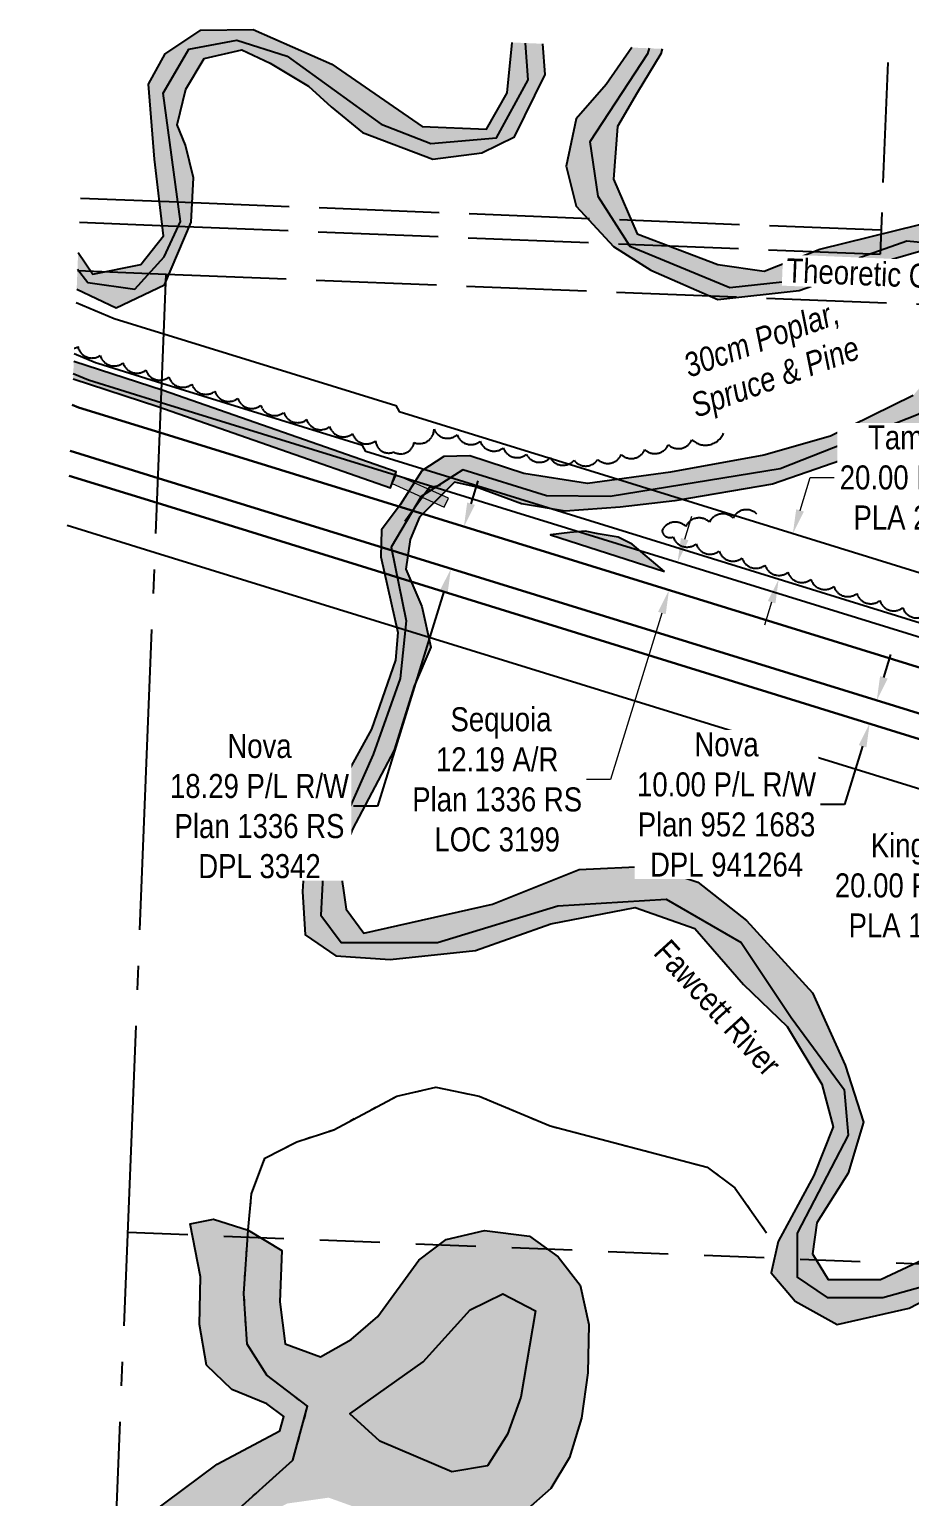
# Model space of a CAD drawing. Extents: x 323017 to 326965, y 6148514 to 6151575.
# Drawn here: x 323636 to 324003, y 6149091 to 6149702 of the extents above; entities that cross this region are included whole.
import ezdxf

# ---------------------------------------------------------------- set-up
doc = ezdxf.new("R2010")
doc.units = 0
doc.header["$LTSCALE"] = 5
doc.header["$PDSIZE"] = 0.5
for name, pattern in [('0', [1, 1, 0]), ('foc-ACCESSROAD', [3.75, 2.5, -1.25]), ('foc-LSD', [8, 5, -3]), ('foc-QUARTERLINE', [33, 25, -3, 2, -3]), ('foc-UNSURVEYED', [12.5, 10, -2.5]), ('foc-WHEELTRACKS', [2, 0.4, -1.6])]:
    doc.linetypes.add(name, pattern=pattern)
doc.layers.get('Defpoints').update_dxf_attribs({"color": 9})
for name, color, linetype, lineweight in [('AS-GENERAL', 48, 'Continuous', 18), ('C-RW-T', 13, 'Continuous', 9), ('F-AR-T', 190, 'Continuous', 9), ('F-RW-T', 190, 'Continuous', 9)]:
    doc.layers.add(name, color=color, linetype=linetype, lineweight=lineweight)
for name, color, linetype in [('AS-ROADS', 254, 'Continuous'), ('C-RW', 13, 'Continuous'), ('F-AR', 190, 'foc-ACCESSROAD'), ('F-RW', 190, 'Continuous'), ('L-QSEC', 8, 'foc-QUARTERLINE'), ('L-ROAD-T', 7, 'Continuous'), ('L-SECTION-LSD', 7, 'foc-LSD'), ('L-USEC', 7, 'foc-UNSURVEYED'), ('T-BUSH', 110, '0'), ('T-BUSH-T', 110, 'Continuous'), ('T-CREEK', 160, 'Continuous'), ('T-WATER', 160, 'Continuous'), ('T-WATER-H', 133, 'Continuous'), ('T-WATER-P3', 160, 'foc-WHEELTRACKS'), ('T-WATER-T', 170, 'Continuous')]:
    doc.layers.add(name, color=color, linetype=linetype)
doc.styles.add('80CG', font='ARIALN.TTF', dxfattribs={"height": 10})
doc.styles.add('80L', font='ARIALN.TTF', dxfattribs={"height": 10})
doc.styles.add('80LS', font='ARIALNI.TTF', dxfattribs={"height": 10})
doc.styles.add('foc-LtypeFont', font='ARIALN.TTF', dxfattribs={"height": 7.35})
doc.linetypes.add('foc-TOPO-flowdirection-NOLINE', pattern='A,0,[">",foc-LtypeFont,S=0.3,R=0,X=0,Y=-0.945],-20,[">",foc-LtypeFont,S=0.3,R=0,X=0,Y=-0.945],0', length=20)
doc.dimstyles.new('Compass 5 000', dxfattribs={"dimscale": 5, "dimtxt": 9, "dimasz": 2, "dimexe": 0.2, "dimexo": 0.0625, "dimgap": 0.5, "dimtad": 0, "dimtih": 1, "dimtoh": 1, "dimzin": 0, "dimdsep": 46, "dimtxsty": '80CG', "dimcen": 0.1, "dimse1": 1, "dimse2": 1, "dimclrd": 256, "dimclrt": 256, "dimaunit": 1, "dimadec": 4, "dimazin": 0, "dimtfac": 0.06, "dimtofl": 0, "dimtmove": 0, "dimatfit": 1, "dimfxl": 0.2, "dimtolj": 1, "dimtzin": 0, "dimlwd": -1, "dimarcsym": 0})

# ---------------------------------------------------------------- blocks, each defined once
blk = doc.blocks.new('*D422')
at = {"layer": 'Defpoints', "color": 0, "transparency": 16777216}
for p in [(323811.79, 6149477.65), (323887.5, 6149473.4), (323882.09, 6149455.91)]:
    blk.add_point(p, dxfattribs=at)
at = {"layer": 'F-RW', "transparency": 16777216}
for p, q in [((323820.15, 6149504.69), (323823.1, 6149514.24)), ((323808.83, 6149468.09), (323781.22, 6149378.81)), ((323781.22, 6149378.81), (323771.22, 6149378.81))]:
    blk.add_line(p, q, dxfattribs=at)
for points in [[(323818.56, 6149505.18), (323821.74, 6149504.19), (323817.19, 6149495.13)], [(323807.24, 6149468.59), (323810.43, 6149467.6), (323811.79, 6149477.65)]]:
    blk.add_solid(points, dxfattribs=at)
at = {"layer": 'F-RW', "transparency": 16777216, "insert": (323732.14, 6149378.81), "char_height": 10, "attachment_point": 5, "style": '80CG', "bg_fill": 3, "box_fill_scale": 1.1, "bg_fill_color": 256, "bg_fill_true_color": 13158600, "bg_fill_transparency": 0}
blk.add_mtext('\\A1;Nova\\P18.29 P/L R/W\\PPlan 1336 RS\\PDPL 3342', dxfattribs=at)
blk = doc.blocks.new('*D423')
at = {"layer": 'Defpoints', "color": 0, "transparency": 16777216}
for p in [(323980.7, 6149425.42), (323977.75, 6149415.87), (323986.02, 6149413.31)]:
    blk.add_point(p, dxfattribs=at)
at = {"layer": 'F-RW', "transparency": 16777216}
for p, q in [((323991.93, 6149432.41), (323994.88, 6149441.97)), ((323983.07, 6149403.75), (323975.56, 6149379.47)), ((323975.56, 6149379.47), (323965.56, 6149379.47))]:
    blk.add_line(p, q, dxfattribs=at)
for points in [[(323990.34, 6149432.91), (323993.52, 6149431.92), (323988.97, 6149422.86)], [(323981.47, 6149404.25), (323984.66, 6149403.26), (323986.02, 6149413.31)]]:
    blk.add_solid(points, dxfattribs=at)
at = {"layer": 'F-RW', "transparency": 16777216, "insert": (323926.47, 6149379.47), "char_height": 10, "attachment_point": 5, "style": '80CG', "bg_fill": 3, "box_fill_scale": 1.1, "bg_fill_color": 256, "bg_fill_true_color": 13158600, "bg_fill_transparency": 0}
blk.add_mtext('\\A1;Nova\\P10.00 P/L R/W\\PPlan 952 1683\\PDPL 941264', dxfattribs=at)
blk = doc.blocks.new('*D424')
at = {"layer": 'Defpoints', "color": 0, "transparency": 16777216}
for p in [(323880.24, 6149488.38), (323876.64, 6149476.75), (323906.11, 6149480.38)]:
    blk.add_point(p, dxfattribs=at)
at = {"layer": 'F-AR-T', "transparency": 16777216}
for p, q in [((323909.07, 6149489.94), (323912.02, 6149499.49)), ((323899.56, 6149459.2), (323878.14, 6149389.91)), ((323878.14, 6149389.91), (323868.14, 6149389.91))]:
    blk.add_line(p, q, dxfattribs=at)
for points in [[(323907.48, 6149490.43), (323910.66, 6149489.44), (323906.11, 6149480.38)], [(323897.97, 6149459.69), (323901.16, 6149458.7), (323902.52, 6149468.75)]]:
    blk.add_solid(points, dxfattribs=at)
at = {"layer": 'F-AR-T', "transparency": 16777216, "insert": (323831.03, 6149389.91), "char_height": 10, "attachment_point": 5, "style": '80CG', "bg_fill": 3, "box_fill_scale": 1.1, "bg_fill_color": 256, "bg_fill_true_color": 13158600, "bg_fill_transparency": 0}
blk.add_mtext('\\A1; Sequoia\\P12.19 A/R\\PPlan 1336 RS\\PLOC 3199', dxfattribs=at)
blk = doc.blocks.new('*D428')
at = {"layer": 'Defpoints', "color": 0, "transparency": 16777216}
for p in [(324044.4, 6149395.02), (324038.49, 6149375.9), (324065.08, 6149367.68)]:
    blk.add_point(p, dxfattribs=at)
at = {"layer": 'F-RW-T', "transparency": 16777216}
for p, q in [((324073.95, 6149396.35), (324076.9, 6149405.9)), ((324062.13, 6149358.12), (324058.31, 6149345.78)), ((324058.31, 6149345.78), (324048.31, 6149345.78))]:
    blk.add_line(p, q, dxfattribs=at)
for points in [[(324072.36, 6149396.84), (324075.54, 6149395.86), (324070.99, 6149386.8)], [(324060.54, 6149358.61), (324063.72, 6149357.63), (324065.08, 6149367.68)]]:
    blk.add_solid(points, dxfattribs=at)
at = {"layer": 'F-RW-T', "transparency": 16777216, "insert": (324008.77, 6149345.78), "char_height": 10, "attachment_point": 5, "style": '80CG'}
blk.add_mtext('\\A1;Kingston\\P20.00 P/L R/W\\PPLA 190498', dxfattribs=at)
blk = doc.blocks.new('*D429')
at = {"layer": 'C-RW-T', "transparency": 16777216}
for p, q in [((323957.04, 6149501.91), (323961.27, 6149515.55)), ((323961.27, 6149515.55), (323971.27, 6149515.55)), ((323945.21, 6149463.7), (323942.25, 6149454.15))]:
    blk.add_line(p, q, dxfattribs=at)
for points in [[(323955.45, 6149502.4), (323958.63, 6149501.41), (323954.08, 6149492.36)], [(323943.61, 6149464.19), (323946.8, 6149463.21), (323948.16, 6149473.25)]]:
    blk.add_solid(points, dxfattribs=at)
at = {"layer": 'Defpoints', "color": 0, "transparency": 16777216}
for p in [(323954.08, 6149492.36), (323999.83, 6149478.18), (323993.92, 6149459.08)]:
    blk.add_point(p, dxfattribs=at)
at = {"layer": 'C-RW-T', "transparency": 16777216, "insert": (324010.81, 6149515.55), "char_height": 10, "attachment_point": 5, "style": '80CG', "bg_fill": 3, "box_fill_scale": 1.1, "bg_fill_color": 256, "bg_fill_true_color": 13158600, "bg_fill_transparency": 0}
blk.add_mtext('\\A1;Tamarack\\P20.00 P/L R/W\\PPLA 200182', dxfattribs=at)

msp = doc.modelspace()

# ---------------------------------------------------------------- hatches: boundary and pattern name
at = {"layer": 'AS-ROADS'}
h = msp.add_hatch(color=256, dxfattribs=at)
h.dxf.hatch_style = 1
h.paths.add_polyline_path([(323654.865, 6149563.923), (323654.573, 6149556.654), (323689.842, 6149545.11), (323786.634, 6149511.36), (323788.939, 6149517.968), (323692.083, 6149551.741)])
h = msp.add_hatch(color=256, dxfattribs=at)
h.dxf.hatch_style = 1
h.paths.add_polyline_path([(323900.645, 6149476.543), (323887.264, 6149487.912), (323881.417, 6149490.711), (323873.056, 6149492.212), (323867.66, 6149493.279), (323861.327, 6149492.718), (323853.243, 6149491.781)])
at = {"layer": 'T-WATER-H'}
h = msp.add_hatch(color=256, dxfattribs=at)
h.dxf.hatch_style = 1
h.paths.add_polyline_path([(323849.962, 6149696.08), (323837.274, 6149696.62), (323835.255, 6149675.635), (323826.549, 6149660.555), (323799.85, 6149661.715), (323762.176, 6149687.576), (323729.515, 6149702.082), (323707.741, 6149701.719), (323692.862, 6149691.928), (323685.967, 6149679.235), (323688.507, 6149648.048), (323692.136, 6149616.135), (323682.701, 6149604.168), (323662.741, 6149600.178), (323656.683, 6149609.259), (323656.071, 6149594.005), (323672.542, 6149586.142), (323692.551, 6149595.726), (323703.729, 6149621.838), (323704.71, 6149640.328), (323701.296, 6149653.95), (323697.908, 6149662.313), (323701.459, 6149677.192), (323709.128, 6149689.891), (323724.804, 6149693.597), (323736.582, 6149687.955), (323752.536, 6149678.443), (323761.994, 6149669.852), (323775.057, 6149659.172), (323804.212, 6149648.024), (323824.683, 6149650.669), (323838.282, 6149657.327), (323851.051, 6149683.286)])
h.paths.add_polyline_path([(324570.302, 6148987.876), (324571.119, 6149008.233), (324558.373, 6149010.612), (324532.261, 6149035.607), (324506.009, 6149067.012), (324487.522, 6149080.683), (324469.036, 6149091.767), (324431.692, 6149101.743), (324382.147, 6149105.069), (324338.887, 6149098.787), (324315.963, 6149089.181), (324291.561, 6149063.318), (324278.62, 6149051.125), (324263.46, 6149051.864), (324259.023, 6149073.293), (324257.545, 6149105.069), (324261.177, 6149148.482), (324255.262, 6149165.108), (324247.127, 6149177.671), (324202.759, 6149183.582), (324177.247, 6149194.667), (324165.045, 6149221.639), (324151.365, 6149243.807), (324140.214, 6149285.633), (324132.08, 6149330.71), (324116.921, 6149347.706), (324097.325, 6149350.661), (324078.468, 6149346.967), (324064.048, 6149328.123), (324055.914, 6149303.368), (324044.822, 6149271.963), (324033.689, 6149223.794), (324026.604, 6149203.144), (324008.301, 6149190.163), (323990.588, 6149181.903), (323968.743, 6149181.903), (323962.248, 6149192.523), (323964.019, 6149205.504), (323977.009, 6149226.154), (323983.503, 6149247.394), (323975.828, 6149270.994), (323962.248, 6149301.084), (323934.813, 6149331.302), (323914.5, 6149347.217), (323894.65, 6149353.906), (323865.104, 6149352.522), (323829.096, 6149337.991), (323775.545, 6149325.997), (323768.159, 6149335.915), (323765.389, 6149355.29), (323770.861, 6149369.287), (323788.206, 6149402.066), (323796.533, 6149428.817), (323803.455, 6149444.968), (323799.73, 6149461.941), (323793.078, 6149477.414), (323794.862, 6149489.803), (323798.691, 6149499.08), (323813.206, 6149513.599), (323821.975, 6149511.742), (323841.145, 6149504.664), (323859.329, 6149501.524), (323882.158, 6149503.257), (323904.914, 6149505.946), (323945.537, 6149512.825), (323988.49, 6149527.678), (324012.826, 6149539.841), (324037.233, 6149570.649), (324045.333, 6149602.026), (324042.374, 6149612.717), (324030.765, 6149617.493), (324006.866, 6149620.905), (323965.266, 6149610.675), (323942.05, 6149601.395), (323922.896, 6149604.295), (323889.233, 6149617.055), (323879.366, 6149639.675), (323881.107, 6149661.715), (323889.233, 6149675.635), (323899.1, 6149691.875), (323899.683, 6149693.962), (323887.061, 6149694.499), (323876.428, 6149679.135), (323863.871, 6149664.898), (323859.715, 6149645.178), (323863.878, 6149628.493), (323879.455, 6149611.68), (323894.985, 6149601.847), (323922.88, 6149589.603), (323956.71, 6149593.474), (323988.062, 6149604.382), (324015.139, 6149612.11), (324031.057, 6149604.759), (324035.38, 6149594.108), (324020.204, 6149568.863), (324004.074, 6149549.661), (323969.677, 6149532.85), (323942.02, 6149524.848), (323903.139, 6149517.841), (323868.68, 6149513.045), (323842.179, 6149517.293), (323819.599, 6149524.623), (323808.788, 6149524.374), (323799.656, 6149518.305), (323790.729, 6149504.196), (323782.876, 6149493.819), (323782.561, 6149482.583), (323789.753, 6149451.119), (323788.728, 6149439.645), (323778.749, 6149410.818), (323761.776, 6149380.086), (323750.96, 6149358.84), (323749.987, 6149343.276), (323751.203, 6149325.281), (323763.858, 6149316.526), (323786.49, 6149315.067), (323822.02, 6149318.715), (323853.413, 6149329.901), (323888.457, 6149336.71), (323913.279, 6149327.956), (323933.478, 6149304.61), (323951.73, 6149287.1), (323966.162, 6149263.127), (323970.786, 6149245.374), (323962.755, 6149225.19), (323947.91, 6149197.71), (323944.99, 6149184.578), (323954.968, 6149172.905), (323972.489, 6149163.178), (324002.422, 6149169.987), (324025.055, 6149181.66), (324036.249, 6149209.14), (324046.957, 6149240.997), (324068.173, 6149301.679), (324076.934, 6149322.593), (324087.155, 6149333.293), (324110.761, 6149335.482), (324118.548, 6149309.704), (324132.254, 6149268.442), (324141.258, 6149234.153), (324149.532, 6149208.375), (324159.51, 6149193.054), (324176.545, 6149178.706), (324193.093, 6149172.87), (324214.995, 6149168.006), (324231.057, 6149162.413), (324244.441, 6149156.333), (324245.901, 6149141.256), (324241.579, 6149105.736), (324241.19, 6149071.899), (324241.19, 6149038.839), (324248.195, 6149026.393), (324288.673, 6149028.338), (324308.523, 6149043.117), (324329.152, 6149074.232), (324370.797, 6149083.178), (324407.772, 6149079.677), (324450.975, 6149077.733), (324473.16, 6149069.565), (324495.345, 6149048.174), (324518.927, 6149014.245), (324551.621, 6148994.798)])
h.paths.add_polyline_path([(324562.562, 6148795.02), (324563.275, 6148812.79), (324539.61, 6148804.044), (324509.252, 6148784.597), (324489.402, 6148767.484), (324478.47, 6148745.883), (324464.069, 6148721.38), (324464.459, 6148693.377), (324480.363, 6148670.14), (324512.829, 6148668.897), (324498.853, 6148692.593), (324489.082, 6148722.115), (324497, 6148741.987), (324522.962, 6148771.637)])
h = msp.add_hatch(color=256, dxfattribs=at)
h.dxf.hatch_style = 1
h.paths.add_polyline_path([(323823.066, 6148863.008), (323827.879, 6148882.018), (323845.831, 6148905.729), (323846.162, 6148923.018), (323832.928, 6148949.889), (323823.149, 6148961.416), (323804.071, 6149003.85), (323791.533, 6149012.255), (323775.742, 6149008.157), (323738.346, 6148984.801), (323721.729, 6148981.033), (323687.03, 6148989.19), (323669.104, 6148996.504), (323656.502, 6148999.868), (323644.063, 6149007.733), (323638.152, 6149021.618), (323636.377, 6149040.13), (323640.229, 6149057.096), (323652.077, 6149065.907), (323672.262, 6149075.257), (323679.169, 6149078.592), (323714.592, 6149104.96), (323740.533, 6149118.833), (323742.211, 6149124.871), (323735.237, 6149130.181), (323720.686, 6149136.086), (323710.017, 6149146.275), (323707.159, 6149163.152), (323707.651, 6149182.954), (323703.264, 6149205.04), (323712.983, 6149206.986), (323727.385, 6149202.35), (323741.442, 6149193.994), (323740.587, 6149172.592), (323742.762, 6149155.142), (323757.512, 6149149.646), (323770.313, 6149156.854), (323781.354, 6149166.412), (323798.457, 6149189.858), (323809.82, 6149198.567), (323825.715, 6149202.241), (323844.543, 6149199.93), (323856.352, 6149191.318), (323865.518, 6149179.458), (323869.115, 6149163.087), (323868.732, 6149143.044), (323866.179, 6149124.106), (323861.095, 6149107.785), (323853.337, 6149094.922), (323842.661, 6149085.471), (323827.361, 6149080.213), (323810.138, 6149077.729), (323791.552, 6149080.087), (323760.916, 6149091.074), (323743.756, 6149088.645), (323715.497, 6149075.227), (323677.203, 6149050.413), (323671.024, 6149044.362), (323666.746, 6149040.413), (323670.168, 6149023.067), (323679.085, 6149015.131), (323692.058, 6149007.131), (323709.214, 6149003.452), (323724.997, 6149007.37), (323760.687, 6149035.939), (323775.237, 6149043.442), (323794.263, 6149043.1), (323809.025, 6149036.401), (323821.736, 6149027.869), (323830.998, 6149016.962), (323849.323, 6148973.605), (323882.2, 6148924.331), (323885.864, 6148908.194), (323882.728, 6148889.645), (323874.917, 6148876.965)])
h = msp.add_hatch(color=256, dxfattribs=at)
h.dxf.hatch_style = 1
h.paths.add_polyline_path([(323812.12, 6149101.826), (323782.275, 6149114.58), (323769.734, 6149125.915), (323800.178, 6149147.573), (323819.786, 6149169.241), (323833.405, 6149175.942), (323846.952, 6149168.812), (323840.843, 6149132.832), (323835.316, 6149117.429), (323827.01, 6149104.351)])

# ---------------------------------------------------------------- linework, layer by layer
at = {"layer": 'AS-ROADS', "flags": 128}
msp.add_lwpolyline([(323654.573, 6149556.654), (323689.842, 6149545.11), (323786.634, 6149511.36), (323788.939, 6149517.968), (323692.083, 6149551.741), (323654.865, 6149563.923)], dxfattribs=at)
msp.add_lwpolyline([(323900.645, 6149476.543), (323887.264, 6149487.912), (323881.417, 6149490.711), (323873.056, 6149492.212), (323867.66, 6149493.279), (323861.327, 6149492.718), (323853.243, 6149491.781)], close=True, dxfattribs=at)
at = {"layer": 'C-RW'}
for points in [[(323655.848, 6149588.432), (323671.677, 6149581.792), (323692.319, 6149575.411), (323788.861, 6149545.568), (323790.181, 6149543.067), (323881.221, 6149514.924), (324159.796, 6149428.635), (324224.085, 6149397.914), (324344.61, 6149340.32), (324362.653, 6149331.698), (324481.626, 6149274.847), (324511.255, 6149260.688), (324579.935, 6149227.869)], [(324579.062, 6149206.122), (324510.387, 6149238.94), (324480.758, 6149253.099), (324354.021, 6149313.66), (324335.978, 6149322.281), (324236.296, 6149369.915), (324152.488, 6149409.964), (323875.34, 6149495.811), (323776.361, 6149526.407), (323775.041, 6149528.908), (323691.49, 6149554.736), (323664.84, 6149562.974), (323663.897, 6149563.37), (323654.993, 6149567.105)]]:
    msp.add_lwpolyline(points, dxfattribs=at)
at = {"layer": 'F-AR', "linetype": 'Continuous'}
for points in [[(323654.661, 6149558.826), (323660.945, 6149556.19), (323691.173, 6149546.843), (324149.18, 6149405.224), (324480.511, 6149246.936), (324510.141, 6149232.781), (324578.815, 6149199.973)], [(324578.284, 6149186.734), (324509.612, 6149219.54), (324479.983, 6149233.696), (324144.734, 6149393.855), (323690.668, 6149534.257), (323656.783, 6149544.735), (323654.14, 6149545.843)]]:
    msp.add_lwpolyline(points, dxfattribs=at)
at = {"layer": 'F-RW'}
for points in [[(323654.14, 6149545.843), (323656.783, 6149544.735), (323690.668, 6149534.257), (324144.734, 6149393.855), (324479.983, 6149233.696), (324509.612, 6149219.54), (324578.284, 6149186.734)], [(323653.369, 6149526.632), (323689.91, 6149515.334), (324138.05, 6149376.764), (324479.188, 6149213.791), (324508.818, 6149199.637), (324577.485, 6149166.832)], [(324577.485, 6149166.832), (324508.818, 6149199.637), (324479.188, 6149213.791), (324138.05, 6149376.764), (323689.91, 6149515.334), (323653.369, 6149526.632)], [(323652.955, 6149516.294), (323689.495, 6149504.996), (324135.6, 6149366.78), (324380.576, 6149249.814), (324438.331, 6149222.226), (324442.214, 6149220.372), (324447.352, 6149217.917), (324478.754, 6149202.917), (324508.383, 6149188.762), (324577.049, 6149155.958)], [(324577.049, 6149155.958), (324508.383, 6149188.762), (324478.754, 6149202.917), (324135.6, 6149366.78), (323689.495, 6149504.996), (323652.955, 6149516.294)], [(324576.175, 6149134.195), (324507.515, 6149166.996), (324477.885, 6149181.151), (324438.723, 6149199.856), (324371.943, 6149231.76), (324127.09, 6149348.738), (323688.665, 6149484.303), (323652.125, 6149495.602)]]:
    msp.add_lwpolyline(points, dxfattribs=at)
at = {"layer": 'L-QSEC'}
msp.add_line((323662.535, 6148832.807), (323693.315, 6149600.254), dxfattribs=at)
at = {"layer": 'L-SECTION-LSD'}
msp.add_line((323677.324, 6149201.543), (324077.375, 6149185.581), dxfattribs=at)
at = {"layer": 'L-USEC'}
for p, q in [((323993.517, 6149688.344), (323990.322, 6149608.533)), ((323657.591, 6149631.88), (323694.519, 6149630.406)), ((323694.519, 6149630.406), (323990.724, 6149618.587)), ((323657.187, 6149621.826), (323694.117, 6149620.352)), ((323694.117, 6149620.352), (323990.322, 6149608.533)), ((323656.381, 6149601.728), (323693.315, 6149600.254)), ((323693.315, 6149600.254), (324493.343, 6149568.331))]:
    msp.add_line(p, q, dxfattribs=at)
at = {"layer": 'T-BUSH', "flags": 128}
for points in [[(323655.082, 6149569.346, 0.0661095), (323656.533, 6149570.038, 0.5205671), (323665.808, 6149566.305, 0.5205671), (323675.328, 6149563.258, 0.5205671), (323684.883, 6149560.313, 0.5205671), (323694.438, 6149557.367, 0.5205671), (323703.993, 6149554.422, 0.5205671), (323713.548, 6149551.476, 0.5205671), (323723.103, 6149548.531, 0.5205671), (323732.659, 6149545.586, 0.5205671), (323742.214, 6149542.64, 0.5205671), (323751.769, 6149539.695, 0.5205671), (323761.324, 6149536.749, 0.5205671), (323770.879, 6149533.804, 0.5205671), (323780.434, 6149530.858, 0.5205671), (323787.998, 6149526.229, 0.5205671), (323796.494, 6149530.108, 0.5205671), (323804.791, 6149535.688, 0.5205671), (323814.337, 6149533.415, 0.5205671), (323823.956, 6149530.684, 0.5205671), (323833.575, 6149527.953, 0.5205671), (323843.193, 6149525.222, 0.5205671), (323853.078, 6149523.858, 0.5205671), (323863.019, 6149522.787, 0.5205671), (323872.892, 6149523.097, 0.5205671), (323882.678, 6149525.146, 0.5205671), (323892.465, 6149527.195, 0.5205671), (323902.252, 6149529.243, 0.5205671), (323912.038, 6149531.292, 0.5205671), (323925.262, 6149534.06)], [(323939.052, 6149500.398, 0.5205671), (323929.202, 6149498.68, 0.5205671), (323919.352, 6149496.962, 0.5205671), (323909.501, 6149495.244, 0.5205671), (323899.651, 6149493.526, 0.5205671), (323904.234, 6149490.892, 0.5205671), (323913.788, 6149487.943, 0.5205671), (323923.342, 6149484.994, 0.5205671), (323932.896, 6149482.045, 0.5205671), (323942.45, 6149479.095, 0.5205671), (323952.004, 6149476.146, 0.5205671), (323961.558, 6149473.197, 0.5205671), (323971.112, 6149470.248, 0.5205671), (323980.666, 6149467.299, 0.5205671), (323990.22, 6149464.35, 0.5205671), (323999.774, 6149461.401, 0.5205671), (324009.328, 6149458.452, 0.5205671), (324018.882, 6149455.503, 0.5205671), (324028.436, 6149452.554, 0.5205671), (324037.99, 6149449.605, 0.5205671), (324047.544, 6149446.656, 0.5205671), (324057.098, 6149443.706, 0.5205671), (324066.652, 6149440.757, 0.5205671), (324076.206, 6149437.808, 0.5205671), (324085.76, 6149434.859, 0.5205671), (324095.314, 6149431.91, 0.5205671), (324104.868, 6149428.961, 0.5205671), (324114.422, 6149426.012, 0.5205671), (324123.976, 6149423.063, 0.5205671), (324133.53, 6149420.114, 0.5205671), (324143.084, 6149417.165, 0.5205671), (324152.638, 6149414.216, 0.5205671), (324161.782, 6149410.231, 0.5205671), (324168.522, 6149409.462, 0.5205671), (324168.623, 6149419.46, 0.5205671), (324168.724, 6149429.459, 0.5205671), (324168.826, 6149439.457, 0.5205671), (324168.927, 6149449.455, 0.5205671), (324169.028, 6149459.454, 0.5205671), (324175.383, 6149466.568, 0.5205671), (324183.003, 6149473.013, 0.5205671), (324192.012, 6149477.35, 0.5205671), (324201.022, 6149481.686, 0.5205671), (324210.031, 6149486.023, 0.5205671), (324219.041, 6149490.359, 0.5205671), (324228.05, 6149494.696, 0.5205671), (324237.039, 6149499.022, 0.5205671)]]:
    msp.add_lwpolyline(points, format="xyb", dxfattribs=at)
at = {"layer": 'T-CREEK', "flags": 128}
for points in [[(323656.683, 6149609.259), (323662.741, 6149600.178), (323682.701, 6149604.168), (323692.136, 6149616.135), (323688.507, 6149648.048), (323685.967, 6149679.235), (323692.862, 6149691.928), (323707.741, 6149701.719), (323729.515, 6149702.082), (323762.176, 6149687.576), (323799.85, 6149661.715), (323826.549, 6149660.555), (323835.255, 6149675.635), (323837.274, 6149696.62)], [(323656.071, 6149594.005), (323672.542, 6149586.142), (323692.551, 6149595.726), (323703.729, 6149621.838), (323704.71, 6149640.328), (323701.296, 6149653.95), (323697.908, 6149662.313), (323701.459, 6149677.192), (323709.128, 6149689.891), (323724.804, 6149693.597), (323736.582, 6149687.955), (323752.536, 6149678.443), (323761.994, 6149669.852), (323775.057, 6149659.172), (323804.212, 6149648.024), (323824.683, 6149650.669), (323838.282, 6149657.327), (323851.051, 6149683.286), (323849.962, 6149696.08)], [(323887.061, 6149694.499), (323876.428, 6149679.135), (323863.871, 6149664.898), (323859.715, 6149645.178), (323863.878, 6149628.493), (323879.455, 6149611.68), (323894.985, 6149601.847), (323922.88, 6149589.603), (323956.71, 6149593.474), (323988.062, 6149604.382), (324015.139, 6149612.11)], [(323899.683, 6149693.962), (323899.1, 6149691.875), (323889.233, 6149675.635), (323881.107, 6149661.715), (323879.366, 6149639.675), (323889.233, 6149617.055), (323922.896, 6149604.295), (323942.05, 6149601.395), (323965.266, 6149610.675), (324006.866, 6149620.905)], [(324004.074, 6149549.661), (323969.677, 6149532.85), (323942.02, 6149524.848), (323903.139, 6149517.841), (323868.68, 6149513.045), (323842.179, 6149517.293), (323819.599, 6149524.623), (323808.788, 6149524.374), (323799.656, 6149518.305), (323790.729, 6149504.196), (323782.876, 6149493.819), (323782.561, 6149482.583), (323789.753, 6149451.119), (323788.728, 6149439.645), (323778.749, 6149410.818), (323761.776, 6149380.086), (323750.96, 6149358.84), (323749.987, 6149343.276), (323751.203, 6149325.281), (323763.858, 6149316.526), (323786.49, 6149315.067), (323822.02, 6149318.715), (323853.413, 6149329.901), (323888.457, 6149336.71), (323913.279, 6149327.956), (323933.478, 6149304.61), (323951.73, 6149287.1), (323966.162, 6149263.127), (323970.786, 6149245.374), (323962.755, 6149225.19), (323947.91, 6149197.71), (323944.99, 6149184.578), (323954.968, 6149172.905), (323972.489, 6149163.178), (324002.422, 6149169.987), (324025.055, 6149181.66)], [(324012.826, 6149539.841), (323988.49, 6149527.678), (323945.537, 6149512.825), (323904.914, 6149505.946), (323882.158, 6149503.257), (323859.329, 6149501.524), (323841.145, 6149504.664), (323821.975, 6149511.742), (323813.206, 6149513.599), (323798.691, 6149499.08), (323794.862, 6149489.803), (323793.078, 6149477.414), (323799.73, 6149461.941), (323803.455, 6149444.968), (323796.533, 6149428.817), (323788.206, 6149402.066), (323770.861, 6149369.287), (323765.389, 6149355.29), (323768.159, 6149335.915), (323775.545, 6149325.997), (323829.096, 6149337.991), (323865.104, 6149352.522), (323894.65, 6149353.906), (323914.5, 6149347.217), (323934.813, 6149331.302), (323962.248, 6149301.084), (323975.828, 6149270.994), (323983.503, 6149247.394), (323977.009, 6149226.154), (323964.019, 6149205.504), (323962.248, 6149192.523), (323968.743, 6149181.903), (323990.588, 6149181.903), (324008.301, 6149190.163)]]:
    msp.add_lwpolyline(points, dxfattribs=at)
at = {"layer": 'T-CREEK', "linetype": 'foc-TOPO-flowdirection-NOLINE', "flags": 128}
for points in [[(323656.402, 6149602.255), (323660.78, 6149596.686), (323680.215, 6149593.911), (323692.51, 6149607.389), (323699.253, 6149622.056), (323692.113, 6149675.572), (323702.738, 6149693.896), (323722.638, 6149697.626), (323743.681, 6149690.916), (323782.704, 6149662.636), (323803.382, 6149654.555), (323830.744, 6149656.886), (323843.902, 6149681.129), (323842.849, 6149696.382)], [(323894.265, 6149694.193), (323893.522, 6149691.846), (323869.579, 6149655.329), (323872.849, 6149632.706), (323886.219, 6149611.884), (323927.885, 6149594.636), (323954.781, 6149597.588), (324001.512, 6149614.037), (324028.719, 6149611.395), (324039.913, 6149605.024), (324029.963, 6149567.886), (324006.145, 6149541.859), (323948.777, 6149519.172), (323878.095, 6149507.646), (323851.51, 6149507.957), (323816.685, 6149518.834), (323799.428, 6149507.646), (323786.945, 6149486.594), (323793.164, 6149455.983), (323790.677, 6149431.897), (323779.458, 6149400.387), (323765, 6149367.756), (323758.47, 6149349.575), (323757.693, 6149333.415), (323766.183, 6149322.121), (323806.192, 6149322.121), (323856.202, 6149337.317), (323901.411, 6149340.116), (323932.617, 6149322.121), (323953.421, 6149290.931), (323975.426, 6149260.941), (323977.122, 6149241.951), (323955.918, 6149201.163), (323955.918, 6149182.769), (323968.32, 6149174.372), (323991.525, 6149174.372), (324015.93, 6149181.17), (324029.133, 6149199.164), (324054.832, 6149278.898), (324075.873, 6149327.718), (324084.432, 6149338.808), (324102.467, 6149343.065), (324118.498, 6149336.055), (324122.004, 6149328.043), (324146.883, 6149237.043), (324165.168, 6149203.746), (324174.937, 6149190.227), (324192.972, 6149180.212), (324225.285, 6149171.45), (324249.331, 6149162.187), (324254.842, 6149148.918), (324255.41, 6149049.837), (324276.952, 6149037.069), (324303.754, 6149048.835), (324325.045, 6149081.632), (324366.775, 6149092.123), (324451.689, 6149082.86), (324488.26, 6149071.594), (324520.706, 6149032.435), (324555.273, 6149002.142), (324570.682, 6148997.335)]]:
    msp.add_lwpolyline(points, dxfattribs=at)
at = {"layer": 'T-WATER', "flags": 128}
for points in [[(323807.326, 6149512.237), (323802.799, 6149511.243), (323792.635, 6149497.236)], [(323679.169, 6149078.592), (323714.592, 6149104.96), (323740.533, 6149118.833), (323742.211, 6149124.871), (323735.237, 6149130.181), (323720.686, 6149136.086), (323710.017, 6149146.275), (323707.159, 6149163.152), (323707.651, 6149182.954), (323703.264, 6149205.04), (323712.983, 6149206.986), (323727.385, 6149202.35), (323741.442, 6149193.994), (323740.587, 6149172.592), (323742.762, 6149155.142), (323757.512, 6149149.646), (323770.313, 6149156.854), (323781.354, 6149166.412), (323798.457, 6149189.858), (323809.82, 6149198.567), (323825.715, 6149202.241), (323844.543, 6149199.93), (323856.352, 6149191.318), (323865.518, 6149179.458), (323869.115, 6149163.087), (323868.732, 6149143.044), (323866.179, 6149124.106), (323861.095, 6149107.785), (323853.337, 6149094.922), (323842.661, 6149085.471)]]:
    msp.add_lwpolyline(points, dxfattribs=at)
msp.add_lwpolyline([(323812.12, 6149101.826), (323782.275, 6149114.58), (323769.734, 6149125.915), (323800.178, 6149147.573), (323819.786, 6149169.241), (323833.405, 6149175.942), (323846.952, 6149168.812), (323840.843, 6149132.832), (323835.316, 6149117.429), (323827.01, 6149104.351), (323812.12, 6149101.826)], close=True, dxfattribs=at)
at = {"layer": 'T-WATER-P3', "flags": 128}
for points in [[(323727.384, 6149202.35), (323728.852, 6149217.541), (323734.415, 6149232.403), (323747.68, 6149239.182), (323763.028, 6149244.194), (323789.213, 6149258.174), (323805.527, 6149261.895), (323823.578, 6149258.121), (323853.14, 6149245.742), (323918.435, 6149228.584), (323929.888, 6149220.046), (323943.146, 6149201.231)], [(323823.065, 6148863.008), (323845.397, 6148880.691), (323865.133, 6148915.399), (323849.481, 6148956.913), (323826.342, 6148996.385), (323807.967, 6149018.844), (323774.62, 6149028.371), (323748.759, 6149012.719), (323730.384, 6148998.427), (323714.731, 6148996.385), (323690.231, 6148999.788), (323652.801, 6149014.76), (323648.037, 6149040.621), (323674.579, 6149062.399), (323719.495, 6149082.816), (323746.037, 6149106.635), (323752.161, 6149129.093), (323735.148, 6149142.024), (323726.981, 6149154.955), (323725.62, 6149176.052), (323727.384, 6149202.35)]]:
    msp.add_lwpolyline(points, dxfattribs=at)
at = {"layer": 'T-WATER-P3', "linetype": 'foc-TOPO-flowdirection-NOLINE', "flags": 128}
for points in [[(323727.384, 6149202.35), (323728.852, 6149217.541), (323734.415, 6149232.403), (323747.68, 6149239.182), (323763.028, 6149244.194), (323789.213, 6149258.174), (323805.527, 6149261.895), (323823.578, 6149258.121), (323853.14, 6149245.742), (323918.435, 6149228.584), (323929.888, 6149220.046), (323943.146, 6149201.231)], [(323823.065, 6148863.008), (323845.397, 6148880.691), (323865.133, 6148915.399), (323849.481, 6148956.913), (323826.342, 6148996.385), (323807.967, 6149018.844), (323774.62, 6149028.371), (323748.759, 6149012.719), (323730.384, 6148998.427), (323714.731, 6148996.385), (323690.231, 6148999.788), (323652.801, 6149014.76), (323648.037, 6149040.621), (323674.579, 6149062.399), (323719.495, 6149082.816), (323746.037, 6149106.635), (323752.161, 6149129.093), (323735.148, 6149142.024), (323726.981, 6149154.955), (323725.62, 6149176.052), (323727.384, 6149202.35)]]:
    msp.add_lwpolyline(points, dxfattribs=at)

# ---------------------------------------------------------------- next in the draw order: texts
at = {"layer": 'L-ROAD-T', "insert": (324095.654, 6149601.016), "char_height": 9.99854, "width": 288.69034, "attachment_point": 2, "rotation": 357.680143, "style": '80L', "bg_fill": 3, "box_fill_scale": 1.15, "bg_fill_color": 256, "bg_fill_true_color": 256, "bg_fill_transparency": 0}
msp.add_mtext('Theoretic Government Road Allowance (Correction Line)', dxfattribs=at)

# ---------------------------------------------------------------- next in the draw order: dimensions: what is measured, and where the dimension line sits
at = {"layer": 'F-RW'}
dim = msp.add_linear_dim(base=(323811.788, 6149477.648), p1=(323887.497, 6149473.395), p2=(323882.09, 6149455.909), angle=252.817859, text='Nova\\P18.29 P/L R/W\\PPlan 1336 RS\\PDPL 3342', dimstyle='Compass 5 000', override={"dimtfill": 1}, dxfattribs=at)
dim.commit()
dim.dimension.update_dxf_attribs({"geometry": '*D422', "text_midpoint": (323732.139, 6149378.806), "dimtype": 161})

# ---------------------------------------------------------------- next in the draw order: hatches: boundary and pattern name
at = {"layer": 'AS-GENERAL'}
h = msp.add_hatch(color=256, dxfattribs=at)
h.dxf.hatch_style = 1
h.paths.add_polyline_path([(323788.948, 6149516.685), (323787.389, 6149513.057), (323808.96, 6149503.219), (323810.801, 6149506.958)])

# ---------------------------------------------------------------- next in the draw order: linework, layer by layer
at = {"layer": 'AS-GENERAL', "flags": 128}
msp.add_lwpolyline([(323788.948, 6149516.685), (323787.389, 6149513.057), (323808.96, 6149503.219), (323810.801, 6149506.958)], close=True, dxfattribs=at)

# ---------------------------------------------------------------- next in the draw order: dimensions: what is measured, and where the dimension line sits
at = {"layer": 'F-RW'}
dim = msp.add_linear_dim(base=(323986.02, 6149413.307), p1=(323980.7, 6149425.418), p2=(323977.746, 6149415.865), angle=252.817841, text='Nova\\P10.00 P/L R/W\\PPlan 952 1683\\PDPL 941264', dimstyle='Compass 5 000', override={"dimtfill": 1}, dxfattribs=at)
dim.commit()
dim.dimension.update_dxf_attribs({"geometry": '*D423', "text_midpoint": (323926.47, 6149379.465), "dimtype": 161})

# ---------------------------------------------------------------- next in the draw order: dimensions: what is measured, and where the dimension line sits
at = {"layer": 'C-RW-T'}
dim = msp.add_linear_dim(base=(323954.082, 6149492.355), p1=(323993.916, 6149459.082), p2=(323999.833, 6149478.184), angle=72.789562, text='Tamarack\\P20.00 P/L R/W\\PPLA 200182', dimstyle='Compass 5 000', override={"dimtfill": 1}, dxfattribs=at)
dim.commit()
dim.dimension.update_dxf_attribs({"geometry": '*D429', "text_midpoint": (324010.805, 6149515.548), "dimtype": 161})
at = {"layer": 'F-AR-T'}
dim = msp.add_linear_dim(base=(323906.114, 6149480.382), p1=(323876.64, 6149476.752), p2=(323880.237, 6149488.383), angle=72.817905, text=' Sequoia\\P12.19 A/R\\PPlan 1336 RS\\PLOC 3199', dimstyle='Compass 5 000', override={"dimtfill": 1}, dxfattribs=at)
dim.commit()
dim.dimension.update_dxf_attribs({"geometry": '*D424', "text_midpoint": (323831.031, 6149389.909), "dimtype": 161})
at = {"layer": 'F-RW-T'}
dim = msp.add_linear_dim(base=(324065.083, 6149367.676), p1=(324044.399, 6149395.02), p2=(324038.487, 6149375.899), angle=252.817829, text='Kingston\\P20.00 P/L R/W\\PPLA 190498', dimstyle='Compass 5 000', dxfattribs=at)
dim.commit()
dim.dimension.update_dxf_attribs({"geometry": '*D428', "text_midpoint": (324008.772, 6149345.779), "dimtype": 161})

# ---------------------------------------------------------------- next in the draw order: texts
at = {"layer": 'T-BUSH-T', "insert": (323944.281, 6149564.009), "char_height": 9.99883, "attachment_point": 5, "rotation": 20, "style": '80LS'}
msp.add_mtext_dynamic_manual_height_columns('30cm Poplar, Spruce & Pine', width=76.57808, gutter_width=49.994, heights=[0], dxfattribs=at)
at = {"layer": 'T-WATER-T', "insert": (323902.978, 6149324.225), "char_height": 10, "attachment_point": 1, "rotation": 312.237167, "style": '80L'}
msp.add_mtext_dynamic_manual_height_columns('Fawcett River', width=72.98948, gutter_width=49.994, heights=[0], dxfattribs=at)

doc.saveas('drawing.dxf')
